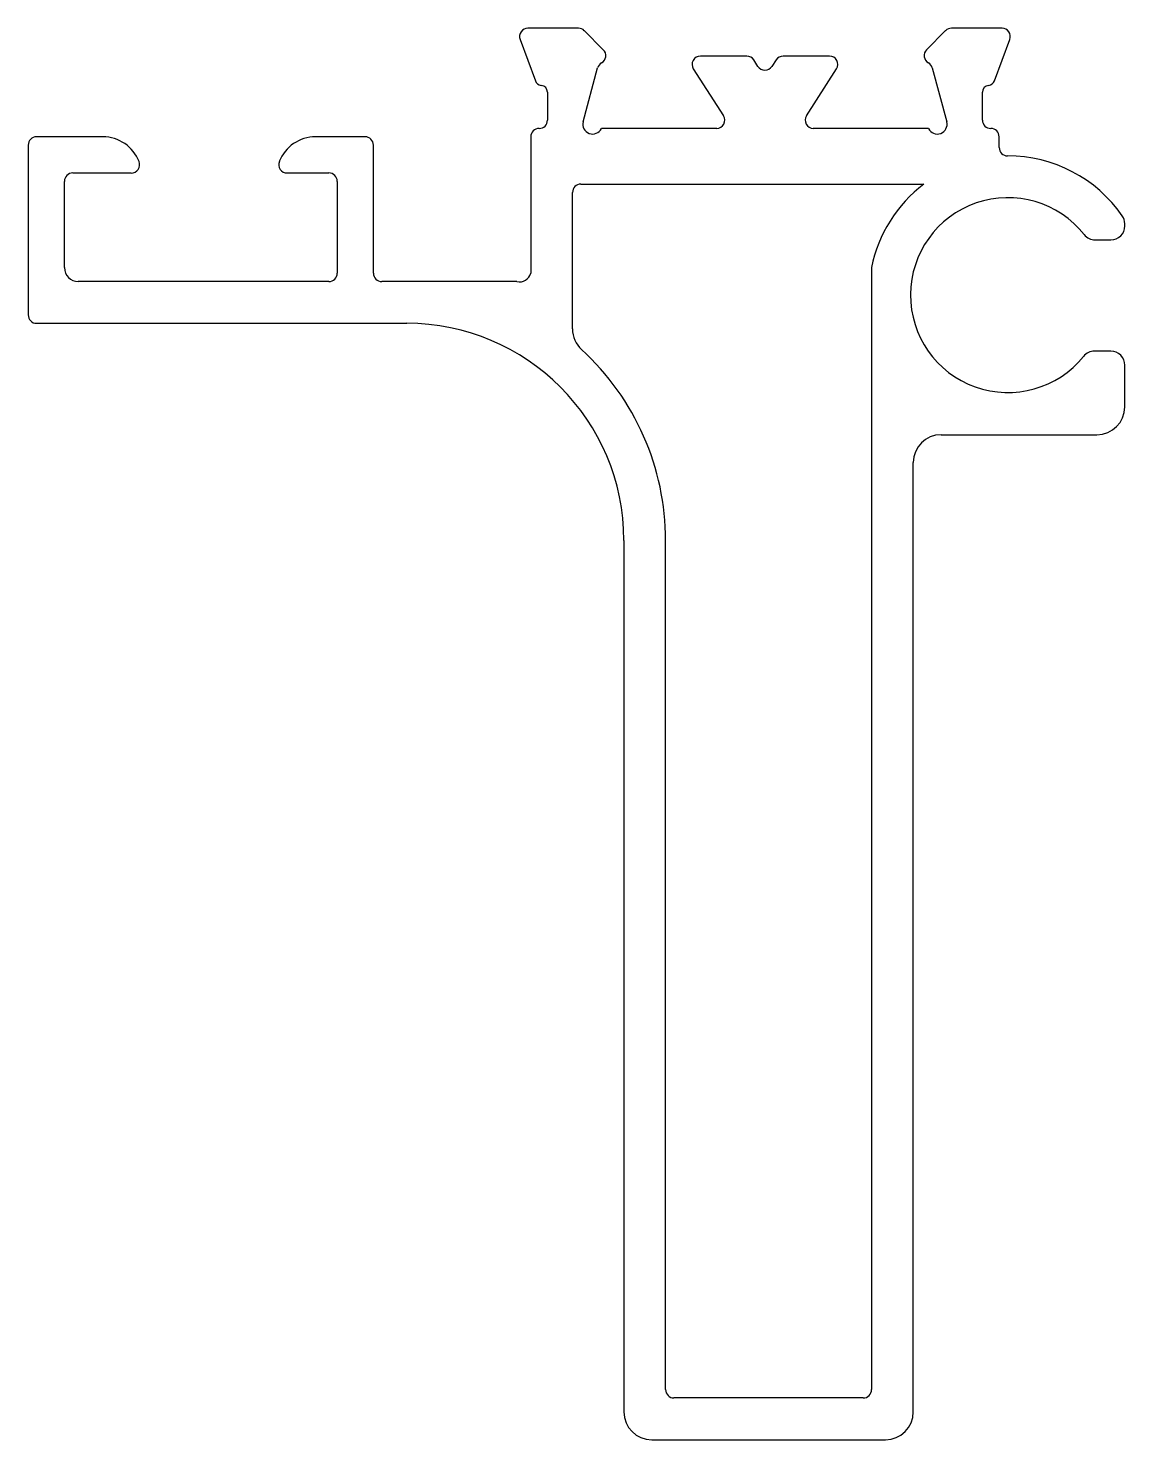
# Model space of a CAD drawing. Extents: x 458.1 to 497.5, y 714.6 to 765.3.
import ezdxf

# ---------------------------------------------------------------- set-up
doc = ezdxf.new("R2010")
doc.units = 0
doc.layers.get('0').update_dxf_attribs({"linetype": 'CONTINUOUS'})

msp = doc.modelspace()

# ---------------------------------------------------------------- linework, layer by layer
for p, q in [((477.859, 765.333), (476.046, 765.333)), ((478.755, 764.561), (478.071, 765.246)), ((491.056, 765.246), (490.372, 764.561)), ((493.081, 765.333), (491.268, 765.333)), ((475.764, 764.931), (476.314, 763.445)), ((492.813, 763.445), (493.363, 764.931)), ((483.909, 764.333), (482.244, 764.333)), ((484.311, 763.962), (484.161, 764.196)), ((484.966, 764.196), (484.816, 763.962)), ((486.883, 764.333), (485.218, 764.333)), ((478.032, 761.974), (478.55, 763.905)), ((481.988, 763.877), (483.074, 762.19)), ((486.053, 762.19), (487.139, 763.877)), ((490.577, 763.905), (491.095, 761.974)), ((476.748, 763.033), (476.748, 762.033)), ((492.379, 762.033), (492.379, 763.033)), ((482.832, 761.733), (478.687, 761.733)), ((490.44, 761.733), (486.295, 761.733)), ((458.09, 761.134), (458.09, 755.034)), ((460.768, 761.434), (458.39, 761.434)), ((470.193, 761.438), (468.417, 761.434)), ((470.493, 756.534), (470.493, 761.138)), ((476.148, 761.433), (476.148, 756.534)), ((492.979, 761.048), (492.979, 761.433)), ((459.69, 760.134), (461.793, 760.134)), ((467.393, 760.134), (468.893, 760.134)), ((459.39, 756.734), (459.39, 759.834)), ((469.193, 759.834), (469.193, 756.534)), ((477.948, 759.733), (490.273, 759.733)), ((477.648, 754.531), (477.648, 759.433)), ((497.493, 758.232), (497.493, 758.31)), ((496.428, 757.732), (496.993, 757.732)), ((488.392, 756.741), (488.392, 716.434)), ((468.893, 756.234), (459.89, 756.234)), ((475.648, 756.234), (470.793, 756.234)), ((458.39, 754.734), (471.693, 754.734)), ((496.993, 753.732), (496.402, 753.732)), ((497.493, 751.733), (497.493, 753.232)), ((490.892, 750.733), (496.493, 750.733)), ((489.892, 715.634), (489.892, 749.733)), ((479.493, 746.934), (479.493, 715.634)), ((480.993, 716.434), (480.993, 746.934)), ((488.092, 716.134), (481.293, 716.134)), ((480.493, 714.634), (488.892, 714.634))]:
    msp.add_line(p, q)
for centre, radius, start, end in [((476.046, 765.033), 0.3, 90, 200), ((477.859, 765.033), 0.3, 45, 90), ((491.268, 765.033), 0.3, 90, 135), ((493.081, 765.033), 0.3, 340, 90), ((478.545, 764.349), 0.299, 299.2897, 45.327), ((490.582, 764.349), 0.299, 134.673, 240.7103), ((478.836, 763.83), 0.296, 119.2897, 165.327), ((482.244, 764.033), 0.3, 90, 211.4), ((483.909, 764.033), 0.3, 32.7601, 90), ((485.218, 764.033), 0.3, 90, 147.2399), ((486.883, 764.033), 0.3, 328.6, 90), ((490.291, 763.83), 0.296, 14.673, 60.7103), ((484.563, 764.125), 0.3, 212.7601, 327.2399), ((476.549, 763.531), 0.25, 200, 264.0705), ((476.498, 763.033), 0.25, 0, 84.0705), ((492.629, 763.033), 0.25, 95.9295, 180), ((492.578, 763.531), 0.25, 275.9295, 340), ((476.448, 762.033), 0.3, 270, 0), ((482.817, 762.033), 0.3, 272.8392, 31.4), ((486.31, 762.033), 0.3, 148.6, 267.1608), ((492.679, 762.033), 0.3, 179.9198, 270.0802), ((476.447, 761.434), 0.299, 89.8585, 180.1415), ((478.37, 761.883), 0.35, 165, 334.6231), ((490.757, 761.883), 0.35, 205.3769, 15), ((492.679, 761.433), 0.3, 0, 90), ((458.39, 761.134), 0.3, 90, 180), ((460.768, 760.034), 1.4, 21.3063, 90), ((468.417, 760.034), 1.4, 90, 158.6937), ((470.193, 761.138), 0.3, 360, 90), ((493.279, 761.048), 0.299, 179.8956, 270.2508), ((461.794, 760.432), 0.299, 269.6645, 21.6417), ((467.386, 760.429), 0.295, 157.3775, 271.3163), ((493.293, 755.748), 5, 34.6921, 90.1464), ((459.69, 759.834), 0.3, 90, 180), ((468.893, 759.834), 0.3, 0, 90), ((477.948, 759.433), 0.3, 90, 180), ((493.293, 755.748), 5, 127.1545, 168.5452), ((493.293, 755.748), 3.5, 38.3868, 321.0212), ((496.993, 758.31), 0.5, 0, 34.6921), ((496.993, 758.232), 0.5, 270, 360), ((496.428, 758.232), 0.5, 218.3868, 270), ((459.89, 756.734), 0.5, 180, 270), ((468.893, 756.534), 0.3, 270, 0), ((470.793, 756.534), 0.3, 180, 270), ((475.748, 756.634), 0.412, 255.9638, 345.9638), ((458.39, 755.034), 0.3, 180, 270), ((471.693, 746.934), 7.8, 0, 90), ((478.648, 754.531), 1, 180, 227.5272), ((471.693, 746.934), 9.3, 0, 47.5272), ((496.402, 753.232), 0.5, 90, 141.0212), ((496.993, 753.232), 0.5, 0, 90), ((496.493, 751.733), 1, 270, 0), ((490.892, 749.733), 1, 90, 180), ((481.293, 716.434), 0.3, 180, 270), ((488.092, 716.434), 0.3, 270, 0), ((480.493, 715.634), 1, 180, 270), ((488.892, 715.634), 1, 270, 0)]:
    msp.add_arc(centre, radius, start, end)

doc.saveas('drawing.dxf')
